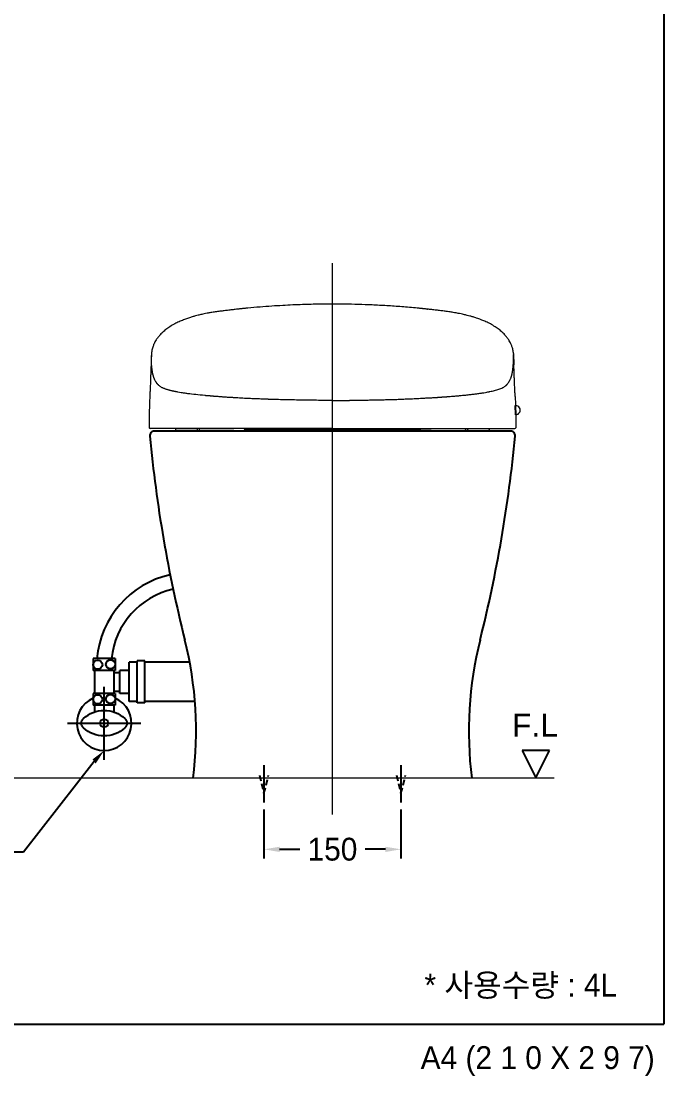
# Model space of a CAD drawing. Header units: millimetres. Extents: x 0 to 1800, y -67 to 2530.
# Drawn here: x 1096 to 1800, y -57 to 1099 of the extents above; entities that cross this region are included whole.
import ezdxf
from ezdxf.enums import TextEntityAlignment as Align
from ezdxf.lldxf.tags import DXFTag

# ---------------------------------------------------------------- set-up
doc = ezdxf.new("R2010")
doc.units = ezdxf.units.MM
doc.linetypes.add('DASHED2', pattern=[9.525, 6.35, -3.175])
for name, color, linetype in [('TEXT', 7, 'Continuous'), ('내부선 및 부속', 4, 'Continuous'), ('도각라인', 255, 'Continuous'), ('외형선', 3, 'Continuous'), ('점선', 6, 'DASHED2'), ('중심선', 1, 'DASHED'), ('치수선', 7, 'Continuous')]:
    doc.layers.add(name, color=color, linetype=linetype)
doc.styles.add('____', font='')
doc.styles.add('타이틀', font='H2GTRM.TTF', dxfattribs={"height": 25})
doc.styles.get('____').set_extended_font_data('굴림')
tags = doc.linetypes.add('DASHDOT', pattern=[70, 31, -13, 13, -13]).pattern_tags.tags
tags[10:11] = [DXFTag(74, 4), DXFTag(75, 0), DXFTag(340, '0'), DXFTag(46, 0.0), DXFTag(50, 0.0), DXFTag(44, 0.0), DXFTag(45, 0.0)]
tags[8:9] = [DXFTag(74, 4), DXFTag(75, 0), DXFTag(340, '0'), DXFTag(46, 0.0), DXFTag(50, 0.0), DXFTag(44, 0.0), DXFTag(45, 0.0)]
tags[6:7] = [DXFTag(74, 4), DXFTag(75, 0), DXFTag(340, '0'), DXFTag(46, 0.0), DXFTag(50, 0.0), DXFTag(44, 0.0), DXFTag(45, 0.0)]
tags[4:5] = [DXFTag(74, 4), DXFTag(75, 0), DXFTag(340, '0'), DXFTag(46, 0.0), DXFTag(50, 0.0), DXFTag(44, 0.0), DXFTag(45, 0.0)]
tags = doc.linetypes.add('DASHED', pattern=[25.72, 12.86, -12.86]).pattern_tags.tags
tags[6:7] = [DXFTag(74, 4), DXFTag(75, 0), DXFTag(340, '0'), DXFTag(46, 0.0), DXFTag(50, 0.0), DXFTag(44, 0.0), DXFTag(45, 0.0)]
tags[4:5] = [DXFTag(74, 4), DXFTag(75, 0), DXFTag(340, '0'), DXFTag(46, 0.0), DXFTag(50, 0.0), DXFTag(44, 0.0), DXFTag(45, 0.0)]
doc.dimstyles.new('MSADIM', dxfattribs={"dimtxt": 33, "dimasz": 17, "dimexe": 10, "dimexo": 7.5, "dimgap": 10, "dimtad": 0, "dimtih": 1, "dimtoh": 1, "dimdec": 0, "dimzin": 1, "dimdsep": 46, "dimtxsty": '____', "dimcen": 11.25, "dimadec": 0, "dimazin": 0, "dimtfac": 1, "dimtdec": 0, "dimtix": 1, "dimtmove": 0, "dimatfit": 3, "dimfxl": 0, "dimtolj": 1, "dimtzin": 1, "dimarcsym": 0})

# ---------------------------------------------------------------- blocks, each defined once
blk = doc.blocks.new('*D31')
at = {"layer": '치수선', "color": 0, "linetype": 'Continuous', "lineweight": -2}
for p, q in [((1362.1, 235.4), (1362.1, 181.7)), ((1512.1, 235.4), (1512.1, 181.7)), ((1379.1, 191.7), (1401.2, 191.7)), ((1495.1, 191.7), (1473, 191.7))]:
    blk.add_line(p, q, dxfattribs=at)
at = {"layer": '치수선', "color": 0, "linetype": 'Continuous'}
for points in [[(1379.1, 194.5), (1379.1, 188.8), (1362.1, 191.7)], [(1495.1, 194.5), (1495.1, 188.8), (1512.1, 191.7)]]:
    blk.add_solid(points, dxfattribs=at)
at = {"layer": '치수선', "color": 0, "linetype": 'Continuous', "insert": (1437.1, 191.7), "char_height": 25, "attachment_point": 5, "style": '____'}
blk.add_mtext('\\A1;150', dxfattribs=at)

msp = doc.modelspace()

# ---------------------------------------------------------------- linework, layer by layer
at = {"layer": '내부선 및 부속'}
msp.add_line((1637.8, 667.9), (1637.5, 677.8), dxfattribs=at)
at = {"layer": '내부선 및 부속', "linetype": 'Continuous', "lineweight": 13}
for p, q in [((1265.2, 652.9), (1265.2, 651.9)), ((1287.7, 650.4), (1266.7, 650.4)), ((1289.2, 652.9), (1289.2, 651.9)), ((1291.1, 652.9), (1291.1, 651.9)), ((1303.1, 650.4), (1292.6, 650.4)), ((1329.1, 650.4), (1303.1, 650.4)), ((1329.1, 650.4), (1339.6, 650.4)), ((1341.1, 651.9), (1341.1, 652.9)), ((1533.1, 652.9), (1533.1, 651.9)), ((1545.1, 650.4), (1534.6, 650.4)), ((1545.1, 650.4), (1571.1, 650.4)), ((1571.1, 650.4), (1581.6, 650.4)), ((1583.1, 651.9), (1583.1, 652.9)), ((1585, 652.9), (1585, 651.9)), ((1586.5, 650.4), (1607.5, 650.4)), ((1609, 652.9), (1609, 651.9))]:
    msp.add_line(p, q, dxfattribs=at)
at = {"layer": '내부선 및 부속', "linetype": 'Continuous'}
for p, q in [((1175.1, 400.6), (1175.1, 387.6)), ((1199.1, 400.6), (1175.1, 400.6)), ((1199.1, 400.6), (1199.1, 387.6)), ((1214.3, 353.6), (1214.3, 396.6)), ((1223.1, 396.6), (1214.3, 396.6)), ((1223.1, 352.1), (1223.1, 398.1)), ((1231.8, 398.1), (1223.1, 398.1)), ((1231.8, 352.1), (1231.8, 398.1)), ((1280.8, 396.6), (1231.8, 396.6)), ((1199.1, 387.6), (1175.1, 387.6)), ((1197.6, 387.6), (1176.6, 387.6)), ((1176.6, 387.6), (1176.6, 362.6)), ((1197.6, 387.6), (1197.6, 362.6)), ((1197.6, 385.4), (1204.3, 385.4)), ((1204.3, 362.6), (1204.3, 387.6)), ((1214.3, 387.6), (1204.3, 387.6)), ((1204.3, 364.9), (1204.3, 385.4)), ((1204.3, 364.9), (1204.3, 385.4)), ((1175.1, 362.6), (1175.1, 349.6)), ((1199.1, 362.6), (1175.1, 362.6)), ((1197.6, 364.9), (1204.3, 364.9)), ((1199.1, 362.6), (1199.1, 349.6)), ((1214.3, 362.6), (1204.3, 362.6)), ((1199.1, 349.6), (1175.1, 349.6)), ((1176.6, 349.6), (1176.6, 342.2)), ((1197.6, 349.6), (1197.6, 342.2)), ((1223.1, 353.6), (1214.3, 353.6)), ((1231.8, 352.1), (1223.1, 352.1)), ((1286.5, 353.6), (1231.8, 353.6))]:
    msp.add_line(p, q, dxfattribs=at)
at = {"layer": '내부선 및 부속', "linetype": 'Continuous', "flags": 128}
for points in [[(1164.4, 335, -0.388889), (1209.8, 335)], [(1164.4, 324.7, -0.44), (1164.4, 335)], [(1209.8, 324.7, -0.388889), (1164.4, 324.7)], [(1209.8, 335, -0.44), (1209.8, 324.7)]]:
    msp.add_lwpolyline(points, format="xyb", dxfattribs=at)
at = {"layer": '내부선 및 부속', "linetype": 'Continuous'}
for centre, radius in [((1180.1, 394), 5), ((1194.1, 394.3), 5), ((1180.1, 356), 5), ((1194.1, 356.3), 5), ((1187.1, 329.9), 4.5)]:
    msp.add_circle(centre, radius, dxfattribs=at)
at = {"layer": '내부선 및 부속', "linetype": 'Continuous', "lineweight": 13}
for centre, radius, start, end in [((1637.7, 672.9), 5, 270.661, 92.7075), ((1266.7, 651.9), 1.5, 180, 270), ((1287.7, 651.9), 1.5, 270, 0), ((1292.6, 651.9), 1.5, 180, 270), ((1339.6, 651.9), 1.5, 270, 0), ((1534.6, 651.9), 1.5, 180, 270), ((1581.6, 651.9), 1.5, 270, 0), ((1586.5, 651.9), 1.5, 180, 270), ((1607.5, 651.9), 1.5, 270, 0)]:
    msp.add_arc(centre, radius, start, end, dxfattribs=at)
at = {"layer": '내부선 및 부속', "linetype": 'Continuous'}
for centre, radius, start, end in [((1282, 391.7), 103.3, 102.6551, 175.0606), ((1282, 391.7), 87.3, 102.852, 174.1526), ((1187.1, 329.9), 30, 113.5781, 66.4217)]:
    msp.add_arc(centre, radius, start, end, dxfattribs=at)
at = {"layer": '내부선 및 부속', "linetype": 'Continuous', "lineweight": 13}
for centre, major_axis, ratio, start_param, end_param in [((1237.3, 653.9), (0, -1), 0.99949, 4.656105, 6.283185), ((1636.9, 653.9), (0, -1), 0.99949, 0, 1.175606), ((1636.8, 653.4), (1.5, 0.08), 0.017427, 0.670432, 0.842578)]:
    msp.add_ellipse(centre, major_axis=major_axis, ratio=ratio, start_param=start_param, end_param=end_param, dxfattribs=at)
for points, knots in [([(1437.1, 789.1), (1434.9, 789.1), (1430.1, 789), (1422.4, 789), (1413.6, 788.8), (1404, 788.5), (1393.5, 788.1), (1382.3, 787.5), (1370.3, 786.8), (1357.5, 785.9), (1348.7, 785.1), (1344.2, 784.7)], [0, 0, 0, 0, 0.069152, 0.15377, 0.247853, 0.351399, 0.46441, 0.584614, 0.713948, 0.85241, 1, 1, 1, 1]), ([(1530, 784.7), (1524.3, 785.2), (1513.2, 786.2), (1496.7, 787.3), (1480.8, 788.1), (1465.5, 788.7), (1451, 789), (1441.6, 789.1), (1437.1, 789)], [0, 0, 0, 0, 0.18513, 0.363276, 0.534435, 0.698611, 0.8558, 1, 1, 1, 1]), ([(1313.8, 781.2), (1312.1, 781), (1308.8, 780.5), (1304.1, 779.8), (1300.1, 779), (1296.8, 778.4), (1294.1, 777.8), (1291.9, 777.3), (1289.6, 776.7), (1286.8, 776), (1283.3, 775), (1279.3, 773.7), (1274.9, 772.2), (1270.2, 770.2), (1267.1, 768.8), (1265.6, 768)], [0, 0, 0, 0, 0.094405, 0.182469, 0.25819, 0.321557, 0.372555, 0.411335, 0.451216, 0.509873, 0.581613, 0.666465, 0.76446, 0.875639, 1, 1, 1, 1]), ([(1608.6, 768), (1607.1, 768.7), (1604.2, 770.2), (1599.6, 772), (1595.2, 773.6), (1591.2, 774.9), (1587.8, 775.9), (1585, 776.6), (1582.6, 777.2), (1580.4, 777.7), (1577.8, 778.3), (1574.4, 779), (1570.4, 779.7), (1565.7, 780.5), (1562.2, 781), (1560.4, 781.2)], [0, 0, 0, 0, 0.117592, 0.228235, 0.325881, 0.410569, 0.482333, 0.541199, 0.581407, 0.620571, 0.671886, 0.735499, 0.811397, 0.899568, 1, 1, 1, 1]), ([(1265.7, 768), (1263.8, 767.1), (1260.3, 765.1), (1255.6, 762), (1252.9, 759.8), (1251.7, 758.7)], [0, 0, 0, 0, 0.332952, 0.666314, 1, 1, 1, 1]), ([(1622.5, 758.7), (1621.3, 759.8), (1618.6, 762), (1614, 765.1), (1610.5, 767), (1608.6, 768)], [0, 0, 0, 0, 0.333684, 0.667045, 1, 1, 1, 1]), ([(1251.8, 758.8), (1250.6, 757.7), (1248.5, 755.6), (1246, 752.7), (1244.1, 750), (1242.8, 747.7), (1241.7, 745.6), (1240.9, 743.8), (1240.3, 741.9), (1239.6, 739.7), (1239.1, 737.3), (1239, 735.7), (1238.9, 734.9)], [0, 0, 0, 0, 0.136092, 0.259493, 0.370102, 0.467917, 0.552946, 0.625798, 0.703848, 0.795064, 0.89945, 1, 1, 1, 1]), ([(1635.3, 734.8), (1635.2, 735.5), (1635.1, 736.9), (1634.7, 738.9), (1634.2, 740.9), (1633.7, 742.6), (1633.1, 744.1), (1632.4, 745.7), (1631.4, 747.7), (1630, 750), (1628.2, 752.7), (1625.7, 755.6), (1623.6, 757.7), (1622.4, 758.8)], [0, 0, 0, 0, 0.083826, 0.173366, 0.253783, 0.325072, 0.38724, 0.448233, 0.53308, 0.630688, 0.74106, 0.864198, 1, 1, 1, 1]), ([(1238.8, 733), (1238.8, 733), (1238.8, 732.9), (1238.8, 732.8), (1238.8, 732.7), (1238.8, 732.7), (1238.8, 732.6), (1238.8, 732.5), (1238.8, 732.4), (1238.8, 732.3), (1238.8, 732.3), (1238.8, 732.2), (1238.8, 732.1), (1238.8, 732), (1238.8, 732), (1238.8, 731.9), (1238.8, 731.8), (1238.8, 731.7), (1238.8, 731.6), (1238.8, 731.6), (1238.8, 731.5), (1238.8, 731.4), (1238.7, 731.3), (1238.7, 731.3), (1238.7, 731.2), (1238.7, 731.1), (1238.7, 731), (1238.7, 730.9), (1238.7, 730.9), (1238.7, 730.8), (1238.7, 730.7), (1238.7, 730.6), (1238.7, 730.6), (1238.7, 730.5), (1238.7, 730.4), (1238.7, 730.3), (1238.7, 730.2), (1238.7, 730.2), (1238.7, 730.1), (1238.7, 730), (1238.7, 729.9), (1238.7, 729.9), (1238.7, 729.8), (1238.7, 729.7), (1238.7, 729.6), (1238.7, 729.6), (1238.7, 729.5), (1238.7, 729.4), (1238.7, 729.3), (1238.7, 729.2), (1238.7, 729.2), (1238.7, 729.1), (1238.7, 729), (1238.7, 728.9), (1238.7, 728.9), (1238.7, 728.8), (1238.6, 728.7), (1238.6, 728.6), (1238.6, 728.6), (1238.6, 728.5), (1238.6, 728.4), (1238.6, 728.3), (1238.6, 728.2), (1238.6, 728.2), (1238.6, 728.1), (1238.6, 728), (1238.6, 727.9), (1238.6, 727.9), (1238.6, 727.8), (1238.6, 727.7), (1238.6, 727.6), (1238.6, 727.6), (1238.6, 727.5), (1238.6, 727.4), (1238.6, 727.3), (1238.6, 727.3), (1238.6, 727.2), (1238.6, 727.1), (1238.6, 727), (1238.6, 727), (1238.6, 726.9), (1238.6, 726.8), (1238.6, 726.7), (1238.6, 726.7), (1238.6, 726.6), (1238.6, 726.5), (1238.6, 726.2), (1238.5, 725.8), (1238.5, 725.1), (1238.5, 724.5), (1238.5, 723.9), (1238.5, 723.3), (1238.4, 722.9), (1238.4, 722.7)], [0, 0, 0, 0, 0.006674, 0.013355, 0.020045, 0.026742, 0.033447, 0.040161, 0.046882, 0.053612, 0.06035, 0.067096, 0.073851, 0.080614, 0.087386, 0.094166, 0.100955, 0.107753, 0.114559, 0.121374, 0.128199, 0.135032, 0.141874, 0.148725, 0.155586, 0.162456, 0.169335, 0.176223, 0.183121, 0.190029, 0.196946, 0.203872, 0.210808, 0.217754, 0.22471, 0.231676, 0.238652, 0.245637, 0.252633, 0.259639, 0.266655, 0.273682, 0.280718, 0.287765, 0.294823, 0.301891, 0.308969, 0.316059, 0.323159, 0.330269, 0.337391, 0.344523, 0.351666, 0.358821, 0.365986, 0.373163, 0.38035, 0.387549, 0.39476, 0.401981, 0.409214, 0.416459, 0.423715, 0.430982, 0.438262, 0.445553, 0.452855, 0.46017, 0.467497, 0.474835, 0.482185, 0.489548, 0.496923, 0.50431, 0.511709, 0.51912, 0.526544, 0.53398, 0.541429, 0.54889, 0.556364, 0.56385, 0.57135, 0.578861, 0.586386, 0.593924, 0.601474, 0.66644, 0.732265, 0.798981, 0.866622, 0.935219, 1, 1, 1, 1]), ([(1238.8, 733.8), (1238.8, 732.5), (1238.7, 729.7), (1238.6, 726.6), (1238.5, 724.8), (1238.5, 724.5)], [0, 0, 0, 0, 0.379311, 0.887408, 1, 1, 1, 1]), ([(1247.1, 699.8), (1247.1, 699.8), (1247.1, 699.9), (1247, 699.9), (1247, 700), (1246.9, 700.1), (1246.8, 700.1), (1246.7, 700.2), (1246.7, 700.3), (1246.6, 700.4), (1246.5, 700.4), (1246.4, 700.5), (1246.3, 700.6), (1246.1, 700.8), (1245.9, 701), (1245.7, 701.3), (1245.5, 701.5), (1245.2, 701.8), (1244.9, 702.2), (1244.5, 702.8), (1244.1, 703.4), (1243.5, 704.2), (1243, 705.1), (1242.5, 706.1), (1242.1, 707), (1241.8, 707.7), (1241.5, 708.5), (1241.3, 709.2), (1241.1, 710), (1240.9, 710.6), (1240.7, 711.2), (1240.6, 711.6), (1240.5, 712.1), (1240.4, 712.5), (1240.3, 712.9), (1240.3, 713.2), (1240.2, 713.5), (1240.1, 713.8), (1240.1, 714.1), (1240, 714.4), (1240, 714.7), (1239.9, 715), (1239.9, 715.4), (1239.8, 715.8), (1239.7, 716.4), (1239.6, 716.9), (1239.5, 717.6), (1239.5, 718.2), (1239.4, 719), (1239.3, 719.8), (1239.2, 720.5), (1239.2, 721), (1239.2, 721.4), (1239.1, 721.7), (1239.1, 722.1), (1239.1, 722.5), (1239, 723), (1239, 723.4), (1239, 723.9), (1239, 724.4), (1238.9, 724.9), (1238.9, 725.4), (1238.9, 725.9), (1238.9, 726.6), (1238.9, 727.3), (1238.8, 728), (1238.8, 728.8), (1238.8, 729.4), (1238.8, 729.8), (1238.8, 730.1), (1238.8, 730.3), (1238.8, 730.6), (1238.8, 730.8), (1238.8, 731), (1238.8, 731.3), (1238.8, 731.5), (1238.8, 731.8), (1238.8, 732), (1238.8, 732.2), (1238.8, 732.5), (1238.8, 732.6), (1238.8, 732.7)], [0, 0, 0, 0, 0.003191, 0.006643, 0.010356, 0.01433, 0.018564, 0.023058, 0.027812, 0.032826, 0.038098, 0.043629, 0.049419, 0.055466, 0.073343, 0.088825, 0.101923, 0.112645, 0.138082, 0.166519, 0.197932, 0.232298, 0.281282, 0.323475, 0.35895, 0.385834, 0.412504, 0.438963, 0.465213, 0.491255, 0.504806, 0.518348, 0.531879, 0.5454, 0.558911, 0.56631, 0.574017, 0.582031, 0.590353, 0.598981, 0.607915, 0.617155, 0.626699, 0.638998, 0.652521, 0.667263, 0.683222, 0.700394, 0.718775, 0.738361, 0.759149, 0.766747, 0.77467, 0.782919, 0.791493, 0.800392, 0.809614, 0.819161, 0.829031, 0.839224, 0.849739, 0.860576, 0.871734, 0.883213, 0.898007, 0.912794, 0.927575, 0.942349, 0.946985, 0.951588, 0.956157, 0.960692, 0.965193, 0.969661, 0.974096, 0.978497, 0.982864, 0.987198, 0.991499, 0.995766, 1, 1, 1, 1]), ([(1627, 699.8), (1627.1, 699.8), (1627.1, 699.9), (1627.2, 699.9), (1627.2, 700), (1627.3, 700), (1627.3, 700.1), (1627.4, 700.2), (1627.5, 700.2), (1627.5, 700.3), (1627.6, 700.3), (1627.6, 700.4), (1627.7, 700.4), (1627.7, 700.5), (1627.8, 700.6), (1627.9, 700.6), (1627.9, 700.7), (1628, 700.7), (1628.1, 700.8), (1628.2, 700.9), (1628.3, 701), (1628.4, 701.2), (1628.5, 701.3), (1628.6, 701.4), (1628.7, 701.5), (1628.9, 701.8), (1629.4, 702.4), (1629.9, 703.1), (1630.5, 704), (1631, 704.9), (1631.5, 705.9), (1632, 706.8), (1632.4, 707.8), (1632.6, 708.4), (1632.8, 709), (1633, 709.6), (1633.1, 710.1), (1633.3, 710.4), (1633.3, 710.8), (1633.4, 711), (1633.5, 711.2), (1633.5, 711.5), (1633.6, 711.7), (1633.6, 711.9), (1633.7, 712.1), (1633.7, 712.4), (1633.8, 712.6), (1633.8, 712.8), (1633.9, 713), (1633.9, 713.2), (1634, 713.4), (1634, 713.6), (1634.1, 713.8), (1634.1, 714.1), (1634.1, 714.3), (1634.2, 714.5), (1634.2, 714.6), (1634.2, 714.8), (1634.3, 715), (1634.3, 715.2), (1634.3, 715.4), (1634.4, 715.6), (1634.4, 715.8), (1634.4, 715.9), (1634.5, 716.3), (1634.5, 716.8), (1634.6, 717.5), (1634.7, 718.3), (1634.8, 719), (1634.9, 719.5), (1634.9, 719.9), (1634.9, 720.3), (1635, 720.7), (1635, 721.1), (1635, 721.4), (1635.1, 721.7), (1635.1, 722), (1635.1, 722.6), (1635.2, 723.5), (1635.2, 724.6), (1635.3, 725.9), (1635.3, 726.9), (1635.3, 727.8), (1635.4, 728.5), (1635.4, 729.1), (1635.4, 729.7), (1635.4, 730.3), (1635.4, 730.8), (1635.4, 731.2), (1635.4, 731.6), (1635.4, 731.9), (1635.4, 732.2), (1635.4, 732.4), (1635.4, 732.6), (1635.4, 732.7), (1635.4, 732.7), (1635.4, 732.7)], [0, 0, 0, 0, 0.003446, 0.006892, 0.010337, 0.013783, 0.017229, 0.020675, 0.024121, 0.027567, 0.031013, 0.034459, 0.037905, 0.041351, 0.044797, 0.048243, 0.051689, 0.055136, 0.061269, 0.067402, 0.073535, 0.079669, 0.085802, 0.091936, 0.098936, 0.113091, 0.1344, 0.190339, 0.232298, 0.26535, 0.307566, 0.35895, 0.386955, 0.411926, 0.433862, 0.452764, 0.46863, 0.481461, 0.491255, 0.498669, 0.505967, 0.513147, 0.52021, 0.527156, 0.533985, 0.540697, 0.547291, 0.553769, 0.560129, 0.566372, 0.572498, 0.578506, 0.584397, 0.590171, 0.595828, 0.601367, 0.60679, 0.612094, 0.617282, 0.622352, 0.627305, 0.632141, 0.63686, 0.641461, 0.645945, 0.664076, 0.682767, 0.702017, 0.721825, 0.732151, 0.741939, 0.75119, 0.759903, 0.768078, 0.775716, 0.782816, 0.789379, 0.795404, 0.820397, 0.845379, 0.870351, 0.895313, 0.909455, 0.922572, 0.934664, 0.94573, 0.95577, 0.964785, 0.972775, 0.97974, 0.985679, 0.990593, 0.994482, 0.997346, 0.999186, 1, 1, 1, 1]), ([(1635.3, 734.8), (1635.3, 734.5), (1635.3, 734.2), (1635.4, 733.9), (1635.4, 733.8)], [0, 0, 0, 0, 0.670205, 1, 1, 1, 1]), ([(1635.8, 722.5), (1635.7, 723.5), (1635.6, 725.9), (1635.5, 729.6), (1635.4, 732.5), (1635.4, 733.8)], [0, 0, 0, 0, 0.281267, 0.694083, 1, 1, 1, 1]), ([(1635.4, 733), (1635.4, 733), (1635.4, 732.9), (1635.4, 732.8), (1635.4, 732.8), (1635.4, 732.7), (1635.4, 732.6), (1635.4, 732.5), (1635.4, 732.5), (1635.4, 732.4), (1635.4, 732.3), (1635.4, 732.2), (1635.4, 732.2), (1635.4, 732.1), (1635.4, 732), (1635.4, 731.9), (1635.4, 731.9), (1635.4, 731.8), (1635.4, 731.7), (1635.4, 731.7), (1635.4, 731.6), (1635.4, 731.5), (1635.4, 731.4), (1635.4, 731.4), (1635.4, 731.3), (1635.4, 731.2), (1635.4, 731.1), (1635.4, 731.1), (1635.4, 731), (1635.5, 730.9), (1635.5, 730.9), (1635.5, 730.8), (1635.5, 730.7), (1635.5, 730.6), (1635.5, 730.6), (1635.5, 730.5), (1635.5, 730.4), (1635.5, 730.4), (1635.5, 730.3), (1635.5, 730.2), (1635.5, 730.2), (1635.5, 730.1), (1635.5, 730), (1635.5, 729.9), (1635.5, 729.9), (1635.5, 729.8), (1635.5, 729.7), (1635.5, 729.6), (1635.5, 729.4), (1635.5, 729.1), (1635.5, 728.7), (1635.5, 728.3), (1635.6, 727.9), (1635.6, 727.5), (1635.6, 727), (1635.6, 726.1), (1635.7, 725), (1635.7, 723.7), (1635.7, 722.9), (1635.7, 722.7)], [0, 0, 0, 0, 0.006312, 0.012623, 0.018935, 0.025247, 0.031558, 0.03787, 0.044182, 0.050494, 0.056806, 0.063118, 0.069429, 0.075741, 0.082053, 0.088365, 0.094677, 0.100989, 0.107301, 0.113613, 0.119925, 0.126236, 0.132548, 0.13886, 0.145172, 0.151483, 0.157795, 0.164107, 0.170418, 0.176729, 0.183041, 0.189352, 0.195663, 0.201974, 0.208284, 0.214595, 0.220906, 0.227216, 0.233526, 0.239836, 0.246145, 0.252455, 0.258764, 0.265073, 0.271381, 0.277689, 0.283997, 0.290305, 0.316106, 0.345408, 0.378207, 0.414496, 0.454273, 0.497534, 0.544281, 0.594512, 0.752788, 0.900922, 1, 1, 1, 1]), ([(1238.4, 722.7), (1238.4, 722.5), (1238.4, 721), (1238.3, 717.8), (1238.1, 713.2), (1237.9, 708.6), (1237.8, 704.7), (1237.7, 701.4), (1237.5, 698.1), (1237.4, 694.5), (1237.2, 690.9), (1237.1, 688.6), (1237.1, 687.7)], [0, 0, 0, 0, 0.017716, 0.13597, 0.277817, 0.411102, 0.52355, 0.615129, 0.696233, 0.804866, 0.921253, 1, 1, 1, 1]), ([(1637.1, 687.7), (1637.1, 688.5), (1637, 690.7), (1636.8, 694.3), (1636.7, 698), (1636.5, 701.4), (1636.4, 704.8), (1636.2, 708.9), (1636.1, 713.3), (1635.9, 717.3), (1635.8, 720.4), (1635.8, 721.9), (1635.7, 722.7)], [0, 0, 0, 0, 0.066956, 0.190311, 0.304529, 0.3873, 0.481325, 0.597062, 0.733815, 0.86265, 0.936457, 1, 1, 1, 1]), ([(1297.3, 688.9), (1293.8, 689.2), (1290.5, 689.5), (1284.3, 690.2), (1281.4, 690.6), (1278.1, 691), (1277.4, 691.1), (1276.1, 691.3), (1274.2, 691.6), (1271.2, 692), (1269, 692.4), (1267.3, 692.7), (1266.6, 692.9), (1265.7, 693), (1265.2, 693.1), (1265, 693.2), (1264.9, 693.2), (1264.8, 693.2), (1264.8, 693.2), (1264.8, 693.2), (1264.8, 693.2), (1264.8, 693.2), (1264.8, 693.2), (1264.8, 693.2), (1264.8, 693.2), (1264.8, 693.2), (1264.8, 693.2), (1264.8, 693.2), (1264.8, 693.2), (1264.5, 693.3), (1264.2, 693.3), (1263.6, 693.5), (1263.3, 693.5), (1262.6, 693.7), (1262.3, 693.7), (1261.6, 693.9), (1261.2, 694), (1260.5, 694.2), (1260.1, 694.2), (1259.3, 694.4), (1258.9, 694.5), (1258.1, 694.8), (1257.7, 694.9), (1256.9, 695.1), (1256.5, 695.2), (1255.6, 695.5), (1255.2, 695.6), (1254.4, 695.9), (1253.6, 696.2), (1252.8, 696.5), (1252, 696.9), (1251.6, 697), (1250.8, 697.4), (1250.4, 697.6), (1249.7, 698), (1249.4, 698.2), (1248.7, 698.6), (1248.3, 698.8), (1247.7, 699.3), (1247.4, 699.6), (1247.1, 699.8)], [0, 0, 0, 0, 0.125, 0.125, 0.25, 0.25, 0.28125, 0.28125, 0.3125, 0.375, 0.4375, 0.4375, 0.46875, 0.484375, 0.492188, 0.496094, 0.498047, 0.499023, 0.499512, 0.499756, 0.499878, 0.499939, 0.499969, 0.499985, 0.499992, 0.499996, 0.499998, 0.499998, 0.5, 0.5, 0.53125, 0.53125, 0.5625, 0.5625, 0.59375, 0.59375, 0.625, 0.625, 0.65625, 0.65625, 0.6875, 0.6875, 0.71875, 0.71875, 0.75, 0.75, 0.78125, 0.78125, 0.8125, 0.84375, 0.84375, 0.875, 0.875, 0.90625, 0.90625, 0.9375, 0.9375, 0.96875, 0.96875, 1, 1, 1, 1]), ([(1576.9, 688.9), (1578.6, 689), (1580.3, 689.2), (1582.7, 689.4), (1583.6, 689.5), (1585.1, 689.7), (1585.9, 689.8), (1588.2, 690), (1589.7, 690.2), (1592.6, 690.6), (1594, 690.7), (1596.7, 691.1), (1598, 691.3), (1600.5, 691.7), (1601.7, 691.8), (1604, 692.2), (1605.2, 692.4), (1606.8, 692.7), (1607.6, 692.9), (1608.5, 693), (1609, 693.1), (1609.2, 693.2), (1609.3, 693.2), (1609.3, 693.2), (1609.4, 693.2), (1609.4, 693.2), (1609.4, 693.2), (1609.4, 693.2), (1609.4, 693.2), (1609.4, 693.2), (1609.4, 693.2), (1609.4, 693.2), (1609.4, 693.2), (1609.4, 693.2), (1610.3, 693.4), (1611.1, 693.6), (1612.8, 694), (1613.7, 694.2), (1615.4, 694.6), (1616.2, 694.8), (1617.8, 695.3), (1618.6, 695.5), (1620.2, 696), (1620.9, 696.3), (1622.3, 696.9), (1623, 697.2), (1624.3, 697.9), (1624.9, 698.2), (1626.1, 699), (1626.6, 699.4), (1627, 699.8)], [0, 0, 0, 0, 0.0625, 0.0625, 0.09375, 0.09375, 0.125, 0.125, 0.1875, 0.1875, 0.25, 0.25, 0.3125, 0.3125, 0.375, 0.375, 0.4375, 0.4375, 0.46875, 0.484375, 0.492188, 0.496094, 0.498047, 0.499023, 0.499512, 0.499756, 0.499878, 0.499939, 0.499969, 0.499985, 0.499992, 0.499996, 0.499996, 0.5, 0.5, 0.5625, 0.5625, 0.625, 0.625, 0.6875, 0.6875, 0.75, 0.75, 0.8125, 0.8125, 0.875, 0.875, 0.9375, 0.9375, 1, 1, 1, 1]), ([(1237.1, 687.7), (1237.1, 687.4), (1237, 686.2), (1236.9, 684.2), (1236.8, 681.3), (1236.7, 678.2), (1236.6, 674.9), (1236.5, 671.6), (1236.4, 669.2), (1236.4, 667.6), (1236.4, 666.9), (1236.4, 666.2), (1236.3, 665.5), (1236.3, 664.8), (1236.3, 664), (1236.3, 663.3), (1236.3, 662.6), (1236.3, 661.9), (1236.3, 661.2), (1236.3, 660.5), (1236.2, 659.8), (1236.2, 659.1), (1236.2, 658.3), (1236.2, 657.6), (1236.2, 656.9), (1236.2, 656.2), (1236.2, 655.7), (1236.2, 655.5)], [0, 0, 0, 0, 0.023648, 0.104573, 0.184952, 0.287151, 0.389117, 0.490876, 0.592453, 0.614962, 0.637484, 0.660021, 0.682573, 0.705139, 0.727721, 0.750318, 0.772932, 0.795561, 0.818208, 0.84087, 0.86355, 0.886247, 0.908962, 0.931694, 0.954445, 0.977213, 1, 1, 1, 1]), ([(1308.2, 687.9), (1308.1, 687.9), (1308.1, 687.9), (1307.9, 688), (1307.8, 688), (1307.6, 688), (1307.5, 688), (1307.4, 688), (1307.2, 688), (1307.1, 688), (1307, 688), (1306.8, 688), (1306.7, 688.1), (1306.6, 688.1), (1306.4, 688.1), (1306.3, 688.1), (1306.2, 688.1), (1306, 688.1), (1305.9, 688.1), (1305.8, 688.1), (1305.6, 688.1), (1305.5, 688.2), (1305.4, 688.2), (1305.2, 688.2), (1305.1, 688.2), (1305, 688.2), (1304.8, 688.2), (1304.7, 688.2), (1304.6, 688.2), (1304.4, 688.2), (1304.3, 688.2), (1304.2, 688.3), (1304.1, 688.3), (1303.9, 688.3), (1303.8, 688.3), (1303.7, 688.3), (1303.5, 688.3), (1303.4, 688.3), (1303.3, 688.3), (1303.1, 688.3), (1303, 688.4), (1302.9, 688.4), (1302.8, 688.4), (1302.6, 688.4), (1302.5, 688.4), (1302.4, 688.4), (1302.3, 688.4), (1302.1, 688.4), (1302, 688.4), (1301.9, 688.5), (1301.8, 688.5), (1301.6, 688.5), (1301.5, 688.5), (1301.4, 688.5), (1301.3, 688.5), (1301.1, 688.5), (1301, 688.5), (1300.9, 688.5), (1300.8, 688.6), (1300.6, 688.6), (1300.5, 688.6), (1300.4, 688.6), (1300.3, 688.6), (1300.2, 688.6), (1300, 688.6), (1299.9, 688.6), (1299.8, 688.6), (1299.7, 688.7), (1299.5, 688.7), (1299.4, 688.7), (1299.3, 688.7), (1299.2, 688.7), (1299.1, 688.7), (1298.9, 688.7), (1298.8, 688.7), (1298.7, 688.7), (1298.6, 688.7), (1298.6, 688.7)], [0, 0, 0, 0, 0.013533, 0.027062, 0.040589, 0.054113, 0.067634, 0.081151, 0.094665, 0.108175, 0.121682, 0.135186, 0.148685, 0.16218, 0.175672, 0.189159, 0.202642, 0.216121, 0.229595, 0.243065, 0.25653, 0.26999, 0.283446, 0.296896, 0.310342, 0.323782, 0.337217, 0.350647, 0.364071, 0.377489, 0.390902, 0.404309, 0.41771, 0.431105, 0.444494, 0.457877, 0.471253, 0.484623, 0.497987, 0.511344, 0.524694, 0.538037, 0.551374, 0.564703, 0.578026, 0.591341, 0.604649, 0.617949, 0.631242, 0.644528, 0.657805, 0.671075, 0.684337, 0.697591, 0.710836, 0.724074, 0.737303, 0.750524, 0.763737, 0.776941, 0.790136, 0.803322, 0.8165, 0.829668, 0.842828, 0.855978, 0.869119, 0.882251, 0.895373, 0.908486, 0.921589, 0.934682, 0.947766, 0.960839, 0.973903, 0.986957, 1, 1, 1, 1]), ([(1437.1, 683.6), (1434.2, 683.6), (1428.4, 683.6), (1419.7, 683.6), (1413.9, 683.7), (1409.5, 683.7), (1407.3, 683.8), (1404.8, 683.8), (1403.5, 683.8), (1402.8, 683.8), (1402.5, 683.8), (1402.4, 683.8), (1402.3, 683.9), (1402.3, 683.9), (1402.2, 683.9), (1402.2, 683.9), (1402.2, 683.9), (1402.2, 683.9), (1402.2, 683.9), (1402.2, 683.9), (1402.2, 683.9), (1402.2, 683.9), (1402.2, 683.9), (1402.2, 683.9), (1399.3, 683.9), (1396.4, 684), (1390.5, 684.1), (1387.6, 684.1), (1381.6, 684.3), (1378.6, 684.4), (1374.1, 684.5), (1372.6, 684.6), (1370.4, 684.6), (1369.2, 684.7), (1367.9, 684.7), (1367.3, 684.7), (1366.9, 684.7), (1366.8, 684.7), (1366.7, 684.7), (1366.6, 684.8), (1366.6, 684.8), (1366.6, 684.8), (1366.6, 684.8), (1366.6, 684.8), (1366.6, 684.8), (1366.6, 684.8), (1366.6, 684.8), (1366.6, 684.8), (1366.6, 684.8), (1364.5, 684.8), (1362.4, 684.9), (1358.1, 685.1), (1356, 685.2), (1351.7, 685.3), (1349.5, 685.4), (1346.2, 685.6), (1345.1, 685.6), (1343.5, 685.7), (1342.7, 685.8), (1341.7, 685.8), (1341.3, 685.8), (1341, 685.8), (1340.9, 685.8), (1340.8, 685.8), (1340.8, 685.8), (1340.8, 685.8), (1340.8, 685.8), (1340.8, 685.8), (1340.8, 685.8), (1340.8, 685.8), (1340.8, 685.8), (1339.6, 685.9), (1338.4, 686), (1336, 686.1), (1334.8, 686.2), (1332.4, 686.3), (1331.1, 686.4), (1328.6, 686.5), (1327.3, 686.6), (1324.7, 686.8), (1323.4, 686.8), (1320.8, 687), (1319.5, 687.1), (1316.8, 687.3), (1315.5, 687.4), (1312.8, 687.6), (1311.4, 687.7), (1310.1, 687.8)], [0, 0, 0, 0, 0.125, 0.25, 0.375, 0.375, 0.4375, 0.46875, 0.484375, 0.492188, 0.496094, 0.498047, 0.499023, 0.499512, 0.499756, 0.499878, 0.499939, 0.499969, 0.499985, 0.499992, 0.499996, 0.499998, 0.499998, 0.5, 0.5, 0.5625, 0.5625, 0.625, 0.625, 0.6875, 0.6875, 0.71875, 0.71875, 0.734375, 0.742188, 0.746094, 0.748047, 0.749023, 0.749512, 0.749756, 0.749878, 0.749939, 0.749969, 0.749985, 0.749992, 0.749996, 0.749998, 0.749998, 0.75, 0.75, 0.78125, 0.78125, 0.8125, 0.8125, 0.84375, 0.84375, 0.859375, 0.859375, 0.867188, 0.871094, 0.873047, 0.874023, 0.874512, 0.874756, 0.874878, 0.874939, 0.874969, 0.874985, 0.874992, 0.874992, 0.875, 0.875, 0.890625, 0.890625, 0.90625, 0.90625, 0.921875, 0.921875, 0.9375, 0.9375, 0.953125, 0.953125, 0.96875, 0.96875, 0.984375, 0.984375, 1, 1, 1, 1]), ([(1437.1, 683.6), (1437.2, 683.6), (1437.3, 683.6), (1437.5, 683.6), (1437.7, 683.6), (1437.8, 683.6), (1438, 683.6), (1438.2, 683.6), (1438.4, 683.6), (1438.6, 683.6), (1438.8, 683.6), (1439, 683.6), (1439.1, 683.6), (1439.3, 683.6), (1439.5, 683.6), (1439.7, 683.6), (1439.9, 683.6), (1440.1, 683.6), (1440.3, 683.6), (1440.5, 683.6), (1440.6, 683.6), (1440.8, 683.6), (1441, 683.6), (1441.2, 683.6), (1441.4, 683.6), (1441.6, 683.6), (1441.8, 683.6), (1442, 683.6), (1442.1, 683.6), (1442.3, 683.6), (1442.5, 683.6), (1442.7, 683.6), (1442.9, 683.6), (1443.1, 683.6), (1443.3, 683.6), (1443.5, 683.6), (1443.6, 683.6), (1443.8, 683.6), (1444, 683.6), (1444.2, 683.6), (1444.4, 683.6), (1444.6, 683.6), (1444.8, 683.6), (1445, 683.6), (1445.2, 683.6), (1445.3, 683.6), (1445.5, 683.6), (1445.7, 683.6), (1445.9, 683.6), (1446.1, 683.6), (1446.3, 683.6), (1446.5, 683.6), (1446.7, 683.6), (1446.9, 683.6), (1447, 683.6), (1447.2, 683.6), (1447.4, 683.6), (1447.6, 683.6), (1447.8, 683.6), (1448, 683.6), (1448.2, 683.6), (1448.4, 683.6), (1448.6, 683.6), (1448.7, 683.6), (1448.9, 683.6), (1449.1, 683.6), (1449.3, 683.6), (1449.5, 683.6), (1449.7, 683.6), (1449.9, 683.6), (1450.1, 683.6), (1450.3, 683.6), (1450.4, 683.6), (1450.6, 683.6), (1450.8, 683.6), (1451, 683.6), (1451.2, 683.6), (1451.4, 683.6), (1451.6, 683.6), (1451.8, 683.6), (1452, 683.6), (1452.2, 683.6), (1452.3, 683.6), (1452.5, 683.6), (1452.7, 683.6), (1452.9, 683.6), (1453.1, 683.6), (1453.3, 683.6), (1453.5, 683.6), (1453.7, 683.6), (1453.9, 683.6), (1454.1, 683.6), (1454.2, 683.6), (1454.4, 683.6), (1454.6, 683.6), (1454.8, 683.6), (1455, 683.6), (1455.2, 683.6), (1455.4, 683.6), (1455.6, 683.6), (1455.8, 683.6), (1456, 683.7), (1456.1, 683.7), (1456.3, 683.7), (1456.5, 683.7), (1456.7, 683.7), (1456.9, 683.7), (1457.1, 683.7), (1457.3, 683.7), (1457.5, 683.7), (1457.7, 683.7), (1457.9, 683.7), (1458.1, 683.7), (1458.2, 683.7), (1458.4, 683.7), (1458.6, 683.7), (1458.8, 683.7), (1459, 683.7), (1459.2, 683.7), (1459.4, 683.7), (1459.6, 683.7), (1459.8, 683.7), (1460, 683.7), (1460.1, 683.7), (1460.3, 683.7), (1460.5, 683.7), (1460.7, 683.7), (1460.9, 683.7), (1461.1, 683.7), (1461.3, 683.7), (1461.5, 683.7), (1461.7, 683.7), (1461.9, 683.7), (1462.1, 683.7), (1462.2, 683.7), (1462.4, 683.7), (1462.6, 683.7), (1462.8, 683.7), (1463, 683.7), (1463.2, 683.7), (1463.4, 683.7), (1463.6, 683.7), (1463.8, 683.7), (1464, 683.7), (1464.2, 683.7), (1464.3, 683.7), (1464.5, 683.7), (1464.7, 683.7), (1464.9, 683.7), (1465.1, 683.8), (1465.3, 683.8), (1465.5, 683.8), (1465.7, 683.8), (1465.9, 683.8), (1466.1, 683.8), (1466.3, 683.8), (1466.4, 683.8), (1466.6, 683.8), (1466.8, 683.8), (1467, 683.8), (1467.2, 683.8), (1467.4, 683.8), (1467.6, 683.8), (1467.8, 683.8), (1468, 683.8), (1468.2, 683.8), (1468.3, 683.8), (1468.5, 683.8), (1468.7, 683.8), (1468.9, 683.8), (1469.1, 683.8), (1469.3, 683.8), (1469.5, 683.8), (1469.7, 683.8), (1469.9, 683.8), (1470.1, 683.8), (1470.3, 683.8), (1470.4, 683.8), (1470.6, 683.8), (1470.8, 683.8), (1471, 683.8), (1471.2, 683.8), (1471.4, 683.8), (1471.6, 683.8), (1471.8, 683.8), (1473.8, 683.9), (1477.7, 684), (1483.4, 684.1), (1489.3, 684.2), (1495.4, 684.4), (1501.5, 684.5), (1507.6, 684.7), (1513.7, 685), (1520.1, 685.2), (1526.7, 685.5), (1532.5, 685.8), (1537.4, 686.1), (1541.6, 686.3), (1546.1, 686.5), (1549.2, 686.7), (1551, 686.9), (1551.3, 686.9), (1551.6, 686.9), (1551.9, 686.9), (1552.2, 686.9), (1552.5, 687), (1552.8, 687), (1553.1, 687), (1553.4, 687), (1553.7, 687), (1554, 687.1), (1554.3, 687.1), (1554.6, 687.1), (1554.9, 687.1), (1555.2, 687.1), (1555.5, 687.2), (1555.8, 687.2), (1556.1, 687.2), (1556.4, 687.2), (1556.7, 687.2), (1557, 687.3), (1557.3, 687.3), (1557.6, 687.3), (1557.9, 687.3), (1558.2, 687.3), (1558.4, 687.4), (1558.7, 687.4), (1559, 687.4), (1559.3, 687.4), (1559.6, 687.4), (1559.9, 687.5), (1560.2, 687.5), (1560.5, 687.5), (1560.7, 687.5), (1561, 687.5), (1561.3, 687.6), (1561.6, 687.6), (1561.9, 687.6), (1562.2, 687.6), (1562.4, 687.7), (1562.7, 687.7), (1563, 687.7), (1563.3, 687.7), (1563.5, 687.7), (1563.8, 687.8), (1564, 687.8), (1564.1, 687.8)], [0, 0, 0, 0, 0.001238, 0.002475, 0.003714, 0.004952, 0.006192, 0.007431, 0.008671, 0.009911, 0.011152, 0.012393, 0.013634, 0.014876, 0.016118, 0.017361, 0.018604, 0.019847, 0.021091, 0.022335, 0.02358, 0.024825, 0.02607, 0.027316, 0.028562, 0.029808, 0.031055, 0.032302, 0.03355, 0.034798, 0.036047, 0.037295, 0.038545, 0.039794, 0.041044, 0.042295, 0.043545, 0.044797, 0.046048, 0.0473, 0.048552, 0.049805, 0.051058, 0.052312, 0.053565, 0.05482, 0.056074, 0.057329, 0.058585, 0.059841, 0.061097, 0.062353, 0.06361, 0.064868, 0.066125, 0.067384, 0.068642, 0.069901, 0.07116, 0.07242, 0.07368, 0.07494, 0.076201, 0.077463, 0.078724, 0.079986, 0.081249, 0.082511, 0.083775, 0.085038, 0.086302, 0.087566, 0.088831, 0.090096, 0.091362, 0.092628, 0.093894, 0.095161, 0.096428, 0.097695, 0.098963, 0.100231, 0.1015, 0.102769, 0.104038, 0.105308, 0.106578, 0.107849, 0.109119, 0.110391, 0.111662, 0.112935, 0.114207, 0.11548, 0.116753, 0.118027, 0.119301, 0.120575, 0.12185, 0.123125, 0.124401, 0.125677, 0.126953, 0.12823, 0.129507, 0.130784, 0.132062, 0.133341, 0.134619, 0.135898, 0.137178, 0.138457, 0.139738, 0.141018, 0.142299, 0.143581, 0.144862, 0.146145, 0.147427, 0.14871, 0.149993, 0.151277, 0.152561, 0.153846, 0.15513, 0.156416, 0.157701, 0.158987, 0.160274, 0.16156, 0.162848, 0.164135, 0.165423, 0.166711, 0.168, 0.169289, 0.170579, 0.171869, 0.173159, 0.17445, 0.175741, 0.177032, 0.178324, 0.179616, 0.180909, 0.182201, 0.183495, 0.184789, 0.186083, 0.187377, 0.188672, 0.189967, 0.191263, 0.192559, 0.193855, 0.195152, 0.19645, 0.197747, 0.199045, 0.200343, 0.201642, 0.202941, 0.204241, 0.205541, 0.206841, 0.208142, 0.209443, 0.210744, 0.212046, 0.213348, 0.214651, 0.215954, 0.217257, 0.218561, 0.219865, 0.22117, 0.222475, 0.22378, 0.225086, 0.226392, 0.227698, 0.229005, 0.230312, 0.23162, 0.232928, 0.234236, 0.272964, 0.313311, 0.355276, 0.398857, 0.444054, 0.490865, 0.536976, 0.587347, 0.641976, 0.700857, 0.734923, 0.772861, 0.814667, 0.860337, 0.863374, 0.866411, 0.869448, 0.872485, 0.875522, 0.878558, 0.881595, 0.884632, 0.887669, 0.890705, 0.893742, 0.896779, 0.899815, 0.902852, 0.905888, 0.908925, 0.911961, 0.914998, 0.918034, 0.92107, 0.924107, 0.927143, 0.930179, 0.933215, 0.936252, 0.939288, 0.942324, 0.94536, 0.948396, 0.951432, 0.954468, 0.957504, 0.960539, 0.963575, 0.966611, 0.969647, 0.972682, 0.975718, 0.978753, 0.981789, 0.984824, 0.987859, 0.990895, 0.99393, 0.996965, 1, 1, 1, 1]), ([(1566, 687.9), (1566.8, 688), (1567.7, 688.1), (1569.3, 688.2), (1570.1, 688.3), (1571.7, 688.4), (1572.5, 688.5), (1574.1, 688.6), (1574.8, 688.7), (1575.6, 688.7)], [0, 0, 0, 0, 0.25, 0.25, 0.5, 0.5, 0.75, 0.75, 1, 1, 1, 1]), ([(1637.1, 687.7), (1637.1, 687.4), (1637.2, 686.2), (1637.3, 684.2), (1637.4, 681.3), (1637.4, 679.2), (1637.5, 678), (1637.5, 677.8)], [0, 0, 0, 0, 0.0236479, 0.1045726, 0.1849517, 0.2871508, 0.2972686, 0.2972686, 0.2972686, 0.2972686]), ([(1637.8, 667.9), (1637.8, 667.8), (1637.8, 667.5), (1637.8, 666.9), (1637.8, 666.2), (1637.8, 665.5), (1637.9, 664.8), (1637.9, 664), (1637.9, 663.3), (1637.9, 662.6), (1637.9, 661.9), (1637.9, 661.2), (1637.9, 660.5), (1637.9, 659.8), (1637.9, 659.1), (1638, 658.3), (1638, 657.6), (1638, 656.9), (1638, 656.2), (1638, 655.7), (1638, 655.5), (1638, 655.5), (1638, 655.5), (1638, 655.5), (1638, 654.8), (1638, 654.1), (1638, 653.5)], [0.6078922, 0.6078922, 0.6078922, 0.6078922, 0.6149617, 0.6374842, 0.6600211, 0.6825726, 0.7051391, 0.727721, 0.7503184, 0.7729318, 0.7955614, 0.8182075, 0.8408704, 0.8635502, 0.8862473, 0.9089619, 0.9316943, 0.9544446, 0.9772131, 1, 1, 1, 1, 1, 1, 1.0644701, 1.0644701, 1.0644701, 1.0644701]), ([(1236.2, 655.5), (1236.2, 655.5), (1236.2, 655.5), (1236.2, 655.4), (1236.2, 655.4), (1236.2, 655.4), (1236.2, 655.4), (1236.2, 655.3), (1236.2, 655.3), (1236.2, 655.3), (1236.2, 655.3), (1236.2, 655.2), (1236.2, 655.2), (1236.2, 655.2), (1236.2, 655.2), (1236.2, 655.1), (1236.2, 655.1), (1236.2, 655.1), (1236.2, 655.1), (1236.2, 655), (1236.2, 655), (1236.2, 655), (1236.2, 655), (1236.2, 655), (1236.2, 654.9), (1236.2, 654.9), (1236.2, 654.9), (1236.2, 654.9), (1236.2, 654.8), (1236.2, 654.8), (1236.2, 654.8), (1236.2, 654.8), (1236.2, 654.8), (1236.2, 654.7), (1236.2, 654.7), (1236.2, 654.7), (1236.2, 654.7), (1236.2, 654.7), (1236.2, 654.7), (1236.2, 654.6), (1236.2, 654.6), (1236.2, 654.6), (1236.2, 654.6), (1236.2, 654.6), (1236.2, 654.5), (1236.2, 654.5), (1236.2, 654.5), (1236.2, 654.5), (1236.2, 654.5), (1236.2, 654.5), (1236.2, 654.4), (1236.2, 654.4), (1236.2, 654.4), (1236.2, 654.4), (1236.2, 654.4), (1236.2, 654.4), (1236.2, 654.4), (1236.2, 654.3), (1236.2, 654.3), (1236.2, 654.3), (1236.2, 654.3), (1236.2, 654.3), (1236.2, 654.2), (1236.2, 654.2), (1236.2, 654.2), (1236.2, 654.2), (1236.2, 654.1), (1236.2, 654.1), (1236.2, 654.1), (1236.2, 654.1), (1236.2, 654.1), (1236.2, 654), (1236.2, 654), (1236.2, 654), (1236.2, 654), (1236.2, 654), (1236.2, 654), (1236.3, 654), (1236.3, 654), (1236.3, 653.9), (1236.3, 653.9), (1236.3, 653.9), (1236.3, 653.9), (1236.3, 653.9), (1236.3, 653.9), (1236.3, 653.9), (1236.3, 653.9), (1236.3, 653.9), (1236.3, 653.9), (1236.3, 653.9)], [0, 0, 0, 0, 0.008719, 0.017432, 0.026137, 0.034837, 0.04353, 0.052217, 0.060898, 0.069573, 0.078243, 0.086908, 0.095567, 0.104221, 0.11287, 0.121515, 0.130156, 0.138792, 0.147423, 0.156051, 0.164676, 0.173296, 0.181914, 0.190528, 0.199139, 0.207747, 0.216352, 0.224955, 0.233556, 0.242155, 0.250751, 0.259346, 0.267939, 0.276531, 0.285122, 0.293711, 0.3023, 0.310888, 0.319475, 0.328062, 0.336649, 0.345236, 0.353823, 0.362411, 0.370999, 0.379587, 0.388177, 0.396767, 0.405359, 0.413952, 0.422547, 0.431143, 0.439742, 0.448342, 0.456945, 0.46555, 0.474158, 0.482768, 0.491382, 0.499998, 0.51738, 0.53474, 0.552078, 0.569397, 0.586698, 0.603981, 0.621249, 0.638503, 0.655745, 0.672974, 0.690194, 0.707405, 0.724609, 0.741807, 0.759001, 0.776191, 0.79338, 0.810568, 0.827758, 0.844949, 0.862144, 0.879345, 0.896551, 0.913766, 0.930989, 0.948223, 0.965469, 0.982727, 1, 1, 1, 1]), ([(1300.9, 652.9), (1292.2, 652.9), (1284.8, 652.9), (1272, 652.9), (1266.7, 652.9), (1253.3, 652.9), (1247.9, 652.9), (1245, 652.9)], [0, 0, 0, 0, 0.25, 0.25, 0.5, 0.5, 1, 1, 1, 1]), ([(1312.5, 652.9), (1311.3, 652.9), (1310.2, 652.9), (1307.9, 652.9), (1306.7, 652.9), (1304, 652.9), (1302.4, 652.9), (1300.9, 652.9)], [0, 0, 0, 0, 0.289765, 0.289765, 0.579529, 0.579529, 1, 1, 1, 1]), ([(1437.1, 652.9), (1425, 652.9), (1413, 652.9), (1389.9, 652.9), (1378.8, 652.9), (1357.5, 652.9), (1347.6, 652.9), (1329.1, 652.9), (1320.6, 652.9), (1312.5, 652.9)], [0, 0, 0, 0, 0.25, 0.25, 0.5, 0.5, 0.75, 0.75, 1, 1, 1, 1]), ([(1411.2, 651.4), (1410.3, 651.4), (1408.7, 651.4), (1406.5, 651.4), (1404.5, 651.4), (1402.6, 651.4), (1400.8, 651.4), (1399, 651.4), (1397.2, 651.4), (1395.3, 651.4), (1393.2, 651.4), (1390.9, 651.4), (1388.5, 651.4), (1385.9, 651.4), (1383.1, 651.4), (1380.2, 651.4), (1377.1, 651.4), (1373.9, 651.4), (1371.2, 651.4), (1368.8, 651.4), (1366.8, 651.4), (1365, 651.4), (1363.3, 651.4), (1361.7, 651.4), (1359.9, 651.4), (1357.9, 651.4), (1355.9, 651.4), (1354.1, 651.4), (1352.5, 651.4), (1350.9, 651.4), (1349.3, 651.4), (1347.6, 651.4), (1345.7, 651.4), (1343.8, 651.4), (1342.1, 651.4), (1341.2, 651.4), (1340.9, 651.4)], [0, 0, 0, 0, 0.029952, 0.059904, 0.089856, 0.119808, 0.14976, 0.179712, 0.209664, 0.239616, 0.269568, 0.299519, 0.329471, 0.359423, 0.389375, 0.419327, 0.449279, 0.479231, 0.509183, 0.539135, 0.569087, 0.599039, 0.628991, 0.658943, 0.688895, 0.718847, 0.748799, 0.778751, 0.808703, 0.838654, 0.868606, 0.898558, 0.92851, 0.958462, 0.988414, 1, 1, 1, 1]), ([(1437.1, 652.9), (1449.1, 652.9), (1461.2, 652.9), (1484.2, 652.9), (1495.4, 652.9), (1516.7, 652.9), (1526.6, 652.9), (1545, 652.9), (1553.6, 652.9), (1561.7, 652.9)], [0, 0, 0, 0, 0.25, 0.25, 0.5, 0.5, 0.75, 0.75, 1, 1, 1, 1]), ([(1463, 651.4), (1463.9, 651.4), (1465.5, 651.4), (1467.7, 651.4), (1469.7, 651.4), (1471.6, 651.4), (1473.4, 651.4), (1475.2, 651.4), (1477, 651.4), (1478.9, 651.4), (1481, 651.4), (1483.2, 651.4), (1485.7, 651.4), (1488.3, 651.4), (1491.1, 651.4), (1494, 651.4), (1497.1, 651.4), (1500.2, 651.4), (1503, 651.4), (1505.4, 651.4), (1507.4, 651.4), (1509.1, 651.4), (1510.8, 651.4), (1512.5, 651.4), (1514.3, 651.4), (1516.3, 651.4), (1518.3, 651.4), (1520.1, 651.4), (1521.7, 651.4), (1523.3, 651.4), (1524.8, 651.4), (1526.6, 651.4), (1528.4, 651.4), (1530.4, 651.4), (1532.1, 651.4), (1533, 651.4), (1533.3, 651.4)], [0, 0, 0, 0, 0.029946, 0.059891, 0.089837, 0.119783, 0.149728, 0.179674, 0.209619, 0.239565, 0.269511, 0.299456, 0.329402, 0.359348, 0.389293, 0.419239, 0.449184, 0.47913, 0.509076, 0.539021, 0.568967, 0.598913, 0.628858, 0.658804, 0.688749, 0.718695, 0.748641, 0.778586, 0.808532, 0.838478, 0.868423, 0.898369, 0.928314, 0.95826, 0.988206, 1, 1, 1, 1]), ([(1561.7, 652.9), (1562.8, 652.9), (1564, 652.9), (1566.3, 652.9), (1567.5, 652.9), (1570.2, 652.9), (1571.8, 652.9), (1573.3, 652.9)], [0, 0, 0, 0, 0.289765, 0.289765, 0.579529, 0.579529, 1, 1, 1, 1]), ([(1573.3, 652.9), (1582, 652.9), (1589.4, 652.9), (1602.2, 652.9), (1607.5, 652.9), (1620.9, 652.9), (1626.2, 652.9), (1629.2, 652.9)], [0, 0, 0, 0, 0.25, 0.25, 0.5, 0.5, 1, 1, 1, 1])]:
    msp.add_open_spline(points, degree=3, knots=knots, dxfattribs=at)
for points, degree in [([(1333.1, 783.5), (1313.8, 781.2)], 1), ([(1344.3, 784.7), (1333.1, 783.5)], 1), ([(1541.1, 783.5), (1529.9, 784.7)], 1), ([(1560.5, 781.2), (1540.9, 783.6)], 1), ([(1238.9, 734.8), (1238.9, 734.5), (1238.8, 734.1), (1238.8, 733.8)], 3), ([(1238.8, 733.8), (1238.8, 733.5), (1238.8, 733.2), (1238.8, 733)], 3), ([(1238.8, 733), (1238.8, 732.9), (1238.8, 732.8), (1238.8, 732.7)], 3), ([(1635.4, 733.8), (1635.4, 733.5), (1635.4, 733.2), (1635.4, 733)], 3), ([(1635.4, 733), (1635.4, 732.9), (1635.4, 732.8), (1635.4, 732.7)], 3), ([(1238.5, 723.7), (1238.5, 723.4), (1238.5, 723.1), (1238.4, 722.8)], 3), ([(1298.6, 688.7), (1298.2, 688.8), (1297.7, 688.8), (1297.3, 688.9)], 3), ([(1310.1, 687.8), (1309.5, 687.8), (1308.8, 687.9), (1308.2, 687.9)], 3), ([(1564.1, 687.8), (1564.7, 687.8), (1565.4, 687.9), (1566, 687.9)], 3), ([(1575.6, 688.7), (1576, 688.8), (1576.4, 688.8), (1576.9, 688.9)], 3), ([(1245, 652.9), (1241.1, 652.9), (1238.5, 652.9), (1237.3, 652.9)], 3), ([(1414.2, 651.4), (1413.7, 651.4), (1412.7, 651.4), (1411.7, 651.4), (1411.2, 651.4)], 3), ([(1424.3, 651.4), (1423.3, 651.4), (1421.1, 651.4), (1417.7, 651.4), (1415.4, 651.4), (1414.2, 651.4)], 3), ([(1437.1, 651.4), (1436.5, 651.4), (1435.2, 651.4), (1433, 651.4), (1430.8, 651.4), (1428.6, 651.4), (1426.4, 651.4), (1425, 651.4), (1424.3, 651.4)], 3), ([(1437.1, 651.4), (1437.7, 651.4), (1439, 651.4), (1441.1, 651.4), (1443.4, 651.4), (1445.6, 651.4), (1447.8, 651.4), (1449.2, 651.4), (1449.8, 651.4)], 3), ([(1449.8, 651.4), (1450.9, 651.4), (1453.1, 651.4), (1456.5, 651.4), (1458.8, 651.4), (1460, 651.4)], 3), ([(1460, 651.4), (1460.5, 651.4), (1461.5, 651.4), (1462.5, 651.4), (1463, 651.4)], 3), ([(1629.2, 652.9), (1633.1, 652.9), (1635.7, 652.9), (1636.9, 652.9)], 3)]:
    msp.add_open_spline(points, degree=degree, dxfattribs=at)
msp.add_rational_spline([(1540.7, 783.2), (1540.8, 783.4), (1540.9, 783.5), (1541, 783.5)], [1.09264713788, 1.04965993905, 1.02163191197, 1.00856305663], degree=3, dxfattribs=at)
at = {"layer": '도각라인', "color": 7}
for p in [(1800, 2530), (0, 0)]:
    msp.add_line(p, (1800, 0), dxfattribs=at)
at = {"layer": '외형선', "linetype": 'Continuous', "lineweight": 18}
for p, q in [((1242.1, 649.9), (1632.1, 649.9)), ((260.7, 269.9), (1284.6, 269.9)), ((1284.6, 269.9), (1679.9, 269.9)), ((1284.6, 269.9), (1589.6, 269.9))]:
    msp.add_line(p, q, dxfattribs=at)
at = {"layer": '외형선', "linetype": 'Continuous'}
for p, q in [((1632.1, 649.9), (1242.1, 649.9)), ((1674.9, 299.9), (1644.9, 299.9)), ((1644.9, 299.9), (1659.9, 269.9)), ((1659.9, 269.9), (1674.9, 299.9))]:
    msp.add_line(p, q, dxfattribs=at)
at = {"layer": '외형선'}
for centre, radius, start, end in [((1242.1, 644.9), 5, 90, 185.4096), ((1632.1, 644.9), 5, 353.9703, 90), ((2730.4, 785.8), 1500, 185.4096, 194.0797), ((143.8, 785.8), 1500, 345.9203, 354.5904), ((877.8, 321.1), 410, 352.8132, 14.0797), ((1996.4, 321.1), 410, 165.9203, 187.1868)]:
    msp.add_arc(centre, radius, start, end, dxfattribs=at)
at = {"layer": '점선'}
for p, q in [((1357.1, 272.9), (1362.1, 252.9)), ((1362.1, 252.9), (1367.1, 272.9)), ((1507.1, 272.9), (1512.1, 252.9)), ((1512.1, 252.9), (1517.1, 272.9))]:
    msp.add_line(p, q, dxfattribs=at)
at = {"layer": '중심선', "linetype": 'DASHDOT', "lineweight": 18}
msp.add_line((1437.1, 229.9), (1437.1, 834), dxfattribs=at)
at = {"layer": '중심선', "linetype": 'DASHDOT'}
for p, q in [((1187.1, 289.9), (1187.1, 369.9)), ((1147.1, 329.9), (1227.1, 329.9)), ((1362.1, 284), (1362.1, 242.9)), ((1512.1, 284), (1512.1, 242.9))]:
    msp.add_line(p, q, dxfattribs=at)
at = {"layer": '치수선', "linetype": 'Continuous'}
for p, q in [((1176.1, 288), (1098.9, 188.7)), ((1098.9, 188.7), (961.5, 188.7))]:
    msp.add_line(p, q, dxfattribs=at)
msp.add_solid([(1174.4, 290.3), (1187.1, 299.9), (1177.8, 285.7)], dxfattribs=at)

# ---------------------------------------------------------------- texts
at = {"layer": 'TEXT', "style": '타이틀'}
msp.add_text('* 사용수량 : 4L', height=25, dxfattribs=at).set_placement((1643.3, 42.9), align=Align.MIDDLE_CENTER)
msp.add_text('A4 (2 1 0 X 2 9 7)', height=25, dxfattribs=at).set_placement((1790, -36.5), align=Align.MIDDLE_RIGHT)
at = {"layer": 'TEXT', "insert": (1633.6, 340.2), "char_height": 25, "width": 248.993, "attachment_point": 1, "line_spacing_factor": 0.963855, "style": '타이틀'}
msp.add_mtext('\\fArial;F.L', dxfattribs=at)

# ---------------------------------------------------------------- dimensions: what is measured, and where the dimension line sits
at = {"layer": '치수선', "linetype": 'Continuous'}
dim = msp.add_linear_dim(base=(1512.1, 191.7), p1=(1362.1, 242.9), p2=(1512.1, 242.9), dimstyle='MSADIM', override={"dimtxt": 25}, dxfattribs=at)
dim.commit()
dim.dimension.update_dxf_attribs({"geometry": '*D31', "text_midpoint": (1437.1, 191.7)})

doc.saveas('drawing.dxf')
